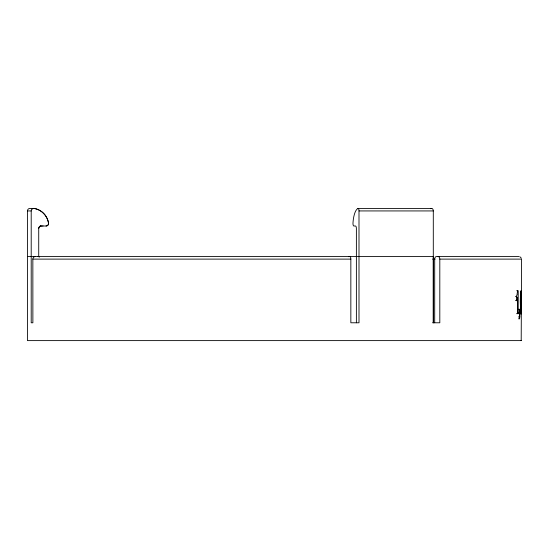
<?xml version="1.0" encoding="UTF-8"?>
<svg xmlns="http://www.w3.org/2000/svg" width="549" height="549" viewBox="0 0 549 549"><rect width="100%" height="100%" fill="white"/><g stroke="black" fill="none" stroke-linecap="round" stroke-linejoin="round"><path stroke-width="0.82" d="M31.767 208.702A17.829 17.829 0 0 0 30.421 208.421A2.546 2.546 0 0 0 27.45 210.933L27.45 340.613L521.55 340.613M27.45 256.561L433.298 256.561L433.298 322.785L433.298 210.933A2.546 1.64 90 0 0 431.39 208.421L357.982 208.421A2.546 0.872 -90 0 1 358.998 210.933L358.998 322.785L350.845 322.785L350.845 259.114A2.546 0.789 -90 0 0 350.056 256.561M438.576 256.664A2.546 1.702 -90 0 0 438.102 256.561A2.546 1.702 90 0 1 439.811 259.114L439.811 322.785L432.612 322.785M520.781 309.828L520.781 313.911L520.246 301.641A31.272 3.287 -90 0 1 520.301 300.33L520.521 292.459M521.255 313.671L521.255 312.724M521.468 313.671L521.468 305.21A21.198 0.563 -90 0 0 521.454 303.734M521.2 340.613L521.55 259.114L439.811 259.114M520.678 300.276L520.685 306.019M521.324 304.873L521.317 306.294M521.31 307.227L521.001 313.925L521.07 307.584M521.276 301.085L521.344 300.118L521.461 302.76M520.678 291.258L520.898 290.75L521.083 291.265M518.441 318.763L519.388 318.763L519.594 313.671L518.373 313.671M515.449 300.495L516.383 300.495L516.588 296.117M521.269 296.783L521.475 299.39L521.475 297.133M27.45 210.933L31.204 210.933A2.546 2.505 90 0 1 34.127 208.421A17.829 17.554 90 0 1 48.518 223.031A2.546 2.505 -90 0 1 46.041 226.003L40.077 226.003M358.998 210.933L433.298 210.933M519.004 256.561L436.4 256.561A2.546 1.702 90 0 0 434.698 259.114L434.698 322.785M31.204 210.933L31.204 322.785L32.878 322.785L32.851 259.114L350.845 259.114M432.537 259.114L435.103 259.114M516.678 290.75L518.222 290.75L518.222 313.671L516.534 313.671M515.449 296.529L516.383 296.529M516.534 297.181L517.474 297.181L517.474 313.671M521.063 297.133L521.543 297.133M518.373 309.293L519.869 309.293L519.869 312.422L518.922 312.422M520.514 313.671L521.543 313.671M518.325 316.958L519.272 316.958M519.896 256.747L521.33 258.174M521.186 292.473L521.317 299.383M521.028 295.561L520.905 294.374L520.692 298.189A26.812 2.258 -90 0 0 520.637 300.262M521.083 300.159L521.083 304.764A22.825 1.414 90 0 1 521.097 307.653M519.32 309.293L519.32 313.671M356.383 322.785L356.383 228.549A2.546 0.872 -90 0 0 355.512 226.003L353.844 226.003A2.546 0.872 -90 0 1 352.986 223.031A17.829 6.101 -90 0 1 357.982 208.421M38.725 228.549A2.546 2.505 -90 0 1 41.237 226.003A2.546 2.505 90 0 0 38.725 228.549L38.725 256.561M32.851 259.114A2.546 2.491 90 0 1 35.335 256.561M517.611 297.771A15.228 3.369 86.7 0 1 516.417 300.797M517.535 290.572A8.331 1.517 89.9 0 1 517.096 294.01M521.104 295.204A12.84 0.872 -89.9 0 1 521.138 300.214M520.795 309.76A7.178 0.549 89.9 0 1 520.726 306.054M521.426 299.123A31.595 1.414 90 0 1 521.433 305.086M521.076 291.375A5.84 0.377 -89.3 0 1 521.179 292.631M520.527 292.59A5.785 0.446 -89 0 1 520.685 291.354M519.848 316.677A5.977 0.844 88.4 0 1 519.388 318.852M519.889 312.916A8.77 1.071 89.9 0 1 519.828 316.505M517.151 294.36A14.281 3.074 88 0 1 516.595 296.172M37.833 256.561A2.546 2.491 90 0 1 39.404 257.131M348.979 256.747A2.546 0.789 90 0 1 349.267 256.561A2.546 0.789 -90 0 0 349.054 256.664M430.567 208.689A17.829 11.46 90 0 1 431.39 208.421M46.041 226.003A2.546 2.505 90 0 0 48.518 223.031A17.829 17.554 -90 0 0 34.127 208.421A2.546 2.505 -90 0 0 32.199 208.901M43.09 225.934A2.546 2.546 0 0 1 42.52 226.003"/></g></svg>
